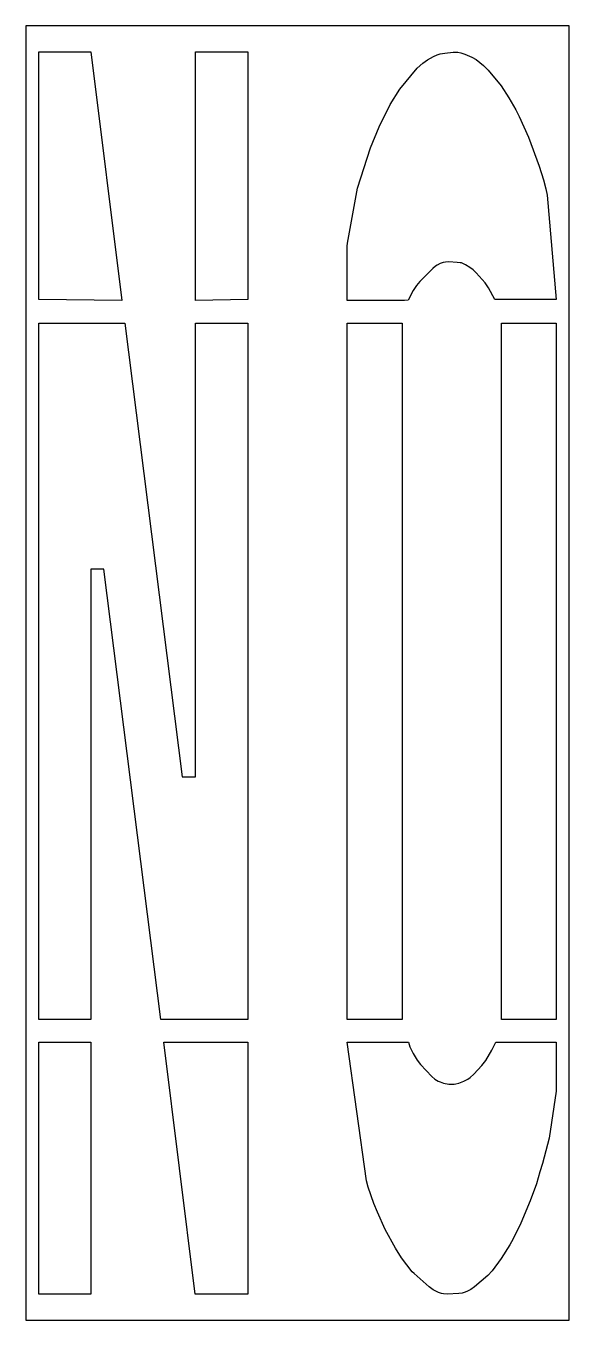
# Model space of a CAD drawing. Header units: inches. Extents: x 0 to 42, y 0 to 100.
import ezdxf

# ---------------------------------------------------------------- set-up
doc = ezdxf.new("R2010")
doc.units = ezdxf.units.IN
doc.header["$MEASUREMENT"] = 0
doc.layers.add('CUT', color=1, linetype='Continuous')

msp = doc.modelspace()

# ---------------------------------------------------------------- linework, layer by layer
at = {"layer": 'CUT'}
for points in [[(0, 0), (42, 0), (42, 100), (0, 100)], [(5.01, 98), (7.43, 78.78), (1, 78.85), (1, 98)], [(17.15, 98), (17.15, 78.85), (13.12, 78.78), (13.12, 98)], [(38.87, 91.39), (39.68, 89.16), (40.01, 88.1), (40.21, 87.4), (40.29, 86.92), (41, 78.85), (36.26, 78.86), (35.77, 79.75), (35.5, 80.15), (34.81, 80.91), (34.57, 81.15), (34.32, 81.33), (33.99, 81.53), (33.77, 81.65), (33.68, 81.68), (33.57, 81.7), (33.34, 81.72), (32.7, 81.76), (32.44, 81.75), (32.27, 81.71), (32.02, 81.63), (31.8, 81.52), (31.66, 81.43), (31.45, 81.26), (30.46, 80.26), (30.2, 79.95), (29.95, 79.55), (29.55, 78.8), (29.27, 78.78), (25.43, 78.78), (24.85, 78.78), (24.85, 82.99), (24.86, 83.2), (25.65, 87.47), (26.65, 90.59), (27.31, 92.19), (28.17, 93.92), (28.9, 95.12), (30.24, 96.74), (30.68, 97.13), (31.05, 97.38), (31.52, 97.64), (31.79, 97.77), (32.02, 97.84), (32.39, 97.9), (33.03, 97.96), (33.4, 97.96), (33.64, 97.92), (33.94, 97.82), (34.49, 97.59), (34.82, 97.39), (35.38, 96.93), (35.73, 96.59), (36.75, 95.38), (37.35, 94.45), (37.88, 93.52), (38.14, 92.99)], [(7.66, 77.04), (12.08, 41.98), (13.12, 41.98), (13.12, 77.04), (17.15, 77.04), (17.15, 23.22), (10.43, 23.22), (6.03, 58.02), (5.03, 58.02), (5.03, 23.22), (1, 23.22), (1, 77.04)], [(29.08, 77.04), (29.08, 23.22), (24.85, 23.22), (24.85, 77.04)], [(41, 77.04), (41, 23.22), (36.77, 23.22), (36.77, 77.04)], [(5.03, 21.48), (5.03, 2), (1, 2), (1, 21.48)], [(17.15, 21.48), (17.15, 2), (13.08, 2), (10.66, 21.48)], [(32.94, 18.22), (33.12, 18.23), (33.25, 18.26), (33.48, 18.32), (33.86, 18.47), (34.16, 18.61), (34.36, 18.75), (34.63, 19), (35.26, 19.67), (35.56, 20.07), (36.03, 20.85), (36.33, 21.48), (41, 21.48), (41, 17.68), (40.46, 14.07), (39.94, 12.11), (39.74, 11.45), (39.47, 10.54), (39, 9.21), (38.27, 7.48), (37.68, 6.28), (37.41, 5.81), (36.75, 4.75), (36.05, 3.82), (35.71, 3.46), (34.68, 2.57), (34.39, 2.36), (34.09, 2.21), (33.88, 2.13), (33.73, 2.09), (33.47, 2.05), (32.57, 2.01), (32.3, 2.03), (32.13, 2.06), (31.89, 2.14), (31.49, 2.34), (31.17, 2.57), (30.02, 3.59), (29.87, 3.73), (29.03, 4.82), (28.57, 5.55), (27.77, 7.01), (27.18, 8.34), (26.91, 9.01), (26.46, 10.27), (26.34, 10.75), (24.83, 21.47), (29.57, 21.47), (29.68, 21.12), (29.95, 20.59), (30.25, 20.09), (30.52, 19.74), (31.39, 18.82), (31.61, 18.63), (31.75, 18.53), (31.87, 18.46), (32.03, 18.4), (32.3, 18.31), (32.69, 18.23)]]:
    msp.add_lwpolyline(points, close=True, dxfattribs=at)

doc.saveas('drawing.dxf')
